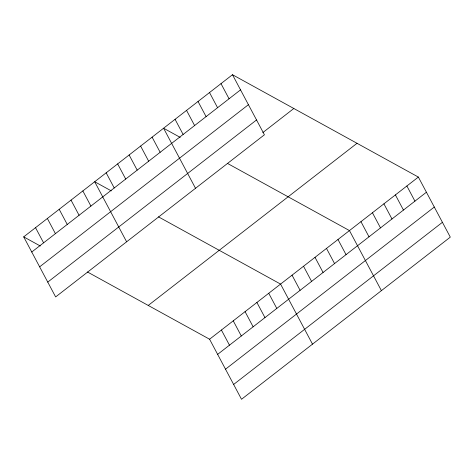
<?xml version="1.0" encoding="UTF-8"?>
<svg xmlns="http://www.w3.org/2000/svg" width="474" height="474" viewBox="0 0 474 474"><rect width="100%" height="100%" fill="white"/><g stroke="black" fill="none" stroke-linecap="round" stroke-linejoin="round"><path stroke-width="0.71" d="M232.485 74.72L264.421 134.782L55.636 296.925L23.7 236.864L232.485 74.72L418.364 177.075L450.3 237.136L241.515 399.28L209.579 339.218L87.471 271.981M31.758 252.02L240.537 89.87M39.638 266.838L248.417 104.695M47.755 282.107L256.541 119.963M262.821 132.578L293.827 108.499M148.238 305.44L357.023 143.296M209.579 339.218L418.364 177.075M217.637 354.368L426.422 192.225M225.517 369.187L434.303 207.043M233.635 384.455L442.42 222.312M180.197 137.377L163.583 128.229L195.519 188.291M227.354 163.346L349.468 230.583L381.404 290.645M111.301 190.886L94.687 181.738L126.623 241.799M158.458 216.849L280.567 284.086L312.502 344.148M23.7 236.864L40.314 246.012M406.882 185.992L414.94 201.142M395.399 194.909L403.457 210.059M383.916 203.826L391.974 218.976M372.434 212.743L380.492 227.899M360.951 221.66L369.003 236.816M337.986 239.5L346.038 254.651M326.497 248.417L334.555 263.568M315.014 257.335L323.072 272.485M221.002 83.637L229.055 98.793M303.532 266.252L311.59 281.402M209.52 92.554L217.572 107.711M292.049 275.169L300.107 290.325M198.031 101.477L206.089 116.628M186.549 110.395L194.607 125.545M268.734 293.276L276.792 308.426M175.066 119.312L183.124 134.462M256.908 302.465L264.96 317.616M245.076 311.655L253.134 326.805M152.101 137.146L160.159 152.296M140.618 146.063L148.676 161.219M233.244 320.839L241.302 335.995M129.135 154.98L137.193 170.136M221.411 330.028L229.469 345.179M117.653 163.903L125.711 179.054M106.17 172.82L114.228 187.971M82.855 190.927L90.913 206.077M71.023 200.111L79.081 215.267M59.191 209.301L67.249 224.451M47.364 218.49L55.417 233.641M35.532 227.68L43.59 242.83"/></g></svg>
